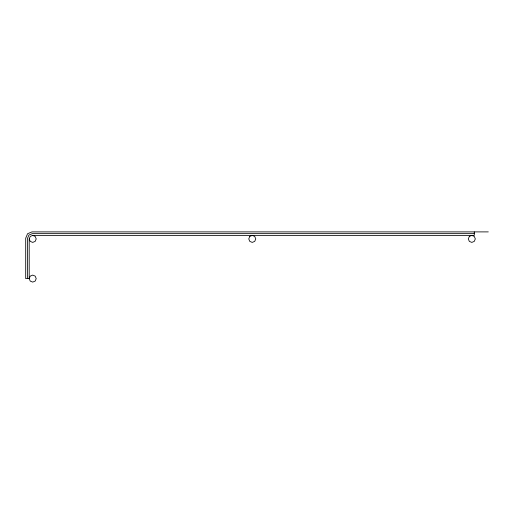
<?xml version="1.0" encoding="UTF-8"?>
<svg xmlns="http://www.w3.org/2000/svg" width="514" height="514" viewBox="0 0 514 514"><rect width="100%" height="100%" fill="white"/><g stroke="black" fill="none" stroke-linecap="round" stroke-linejoin="round"><path stroke-width="0.77" d="M488.3 231.891L32.009 231.891L27.55 233.742L25.7 238.2L25.7 278.607L29.202 278.607L30.23 276.127L32.71 275.099L35.183 276.127L36.211 278.607L35.183 281.081L32.71 282.109L30.23 281.081L29.202 278.607L29.202 238.901L30.23 236.421L32.71 235.393L474.287 235.393L474.287 231.891M474.287 233.645L32.356 233.645L28.887 235.078L27.454 238.547L27.454 278.607M32.71 235.393L35.183 236.421L36.211 238.901L35.183 241.374L32.71 242.402L30.23 241.374L29.202 238.901M249.778 236.421L248.757 238.901L249.778 241.374L252.258 242.402L254.738 241.374L255.76 238.901L254.738 236.421L252.258 235.393L249.778 236.421M469.333 236.421L468.305 238.901L469.333 241.374L471.807 242.402L474.287 241.374L475.315 238.901L474.287 236.421L471.807 235.393L469.333 236.421"/></g></svg>
